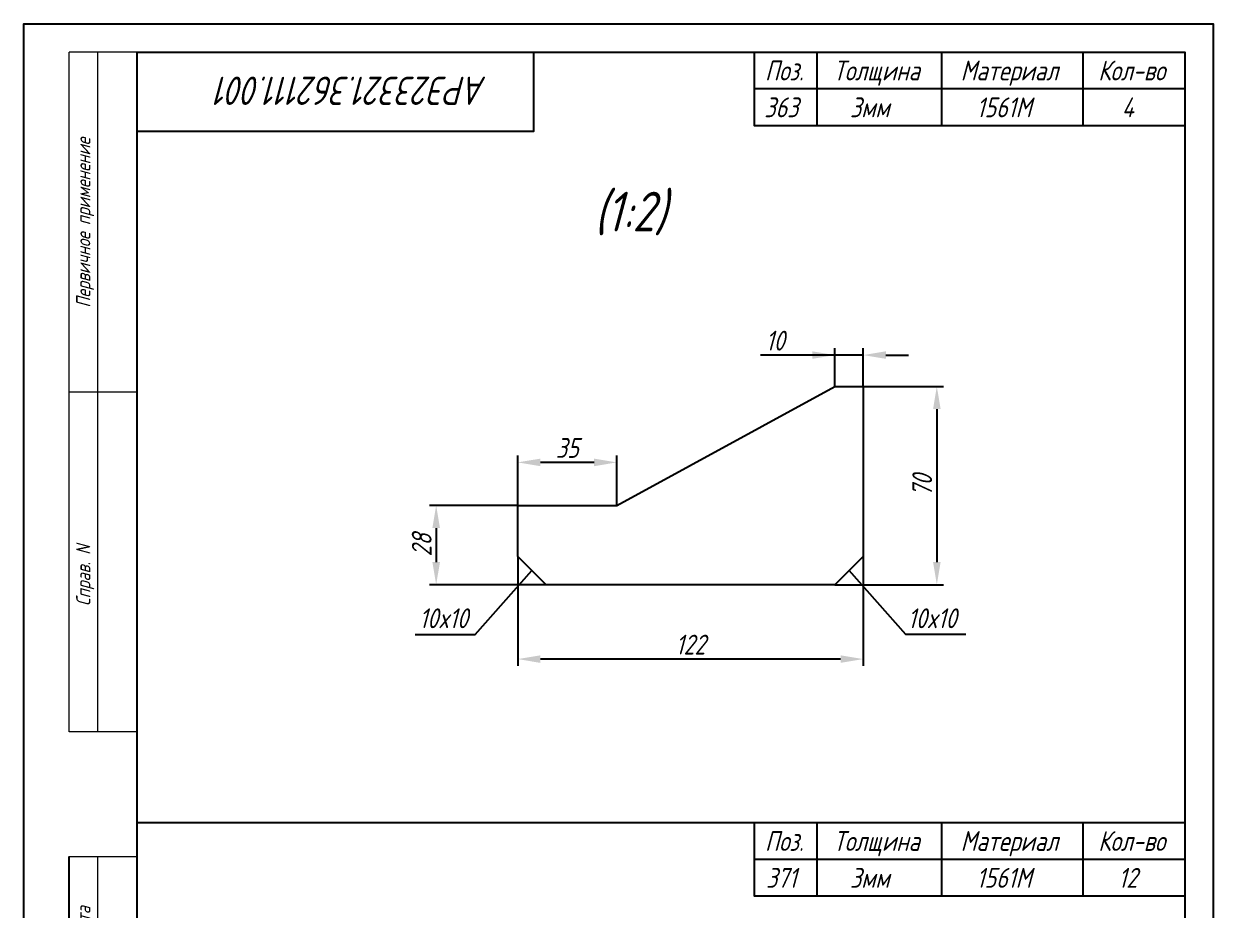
# Model space of a CAD drawing. Header units: millimetres. Extents: x -37166 to -34073, y -441 to 2979.
# Drawn here: x -34747 to -34537, y 393.9 to 550.4 of the extents above; entities that cross this region are included whole.
import ezdxf
from ezdxf.enums import TextEntityAlignment as Align

# ---------------------------------------------------------------- set-up
doc = ezdxf.new("R2010")
doc.units = ezdxf.units.MM
doc.header["$PDSIZE"] = -1
doc.linetypes.add('K5LT_BASIC', pattern=[0])
doc.linetypes.add('SLD-Сплошная', pattern=[0])
for name, color, linetype in [('Frame', 6, 'Continuous'), ('ОСНОВНАЯ_НАДПИСЬ', 7, 'SLD-Сплошная'), ('ЧЕРТЕЖ', 7, 'Continuous')]:
    doc.layers.add(name, color=color, linetype=linetype)
doc.styles.add('SLDTEXTSTYLE0', font='ГОСТ тип А наклонный.ttf')
doc.styles.get("Standard").update_dxf_attribs({"font": 'ГОСТ тип А наклонный.ttf'})
doc.styles.add('ГОСТ', font='ГОСТ тип А.ttf', dxfattribs={"oblique": 15})
doc.dimstyles.new('dim1', dxfattribs={"dimtxt": 3.5, "dimasz": 4, "dimexe": 1.2, "dimexo": 0, "dimgap": 0.8, "dimtad": 1, "dimdec": 0, "dimdsep": 46, "dimtxsty": 'Standard', "dimcen": 5, "dimadec": 0, "dimazin": 0, "dimtfac": 1, "dimtdec": 0, "dimtmove": 0, "dimatfit": 3, "dimfxl": 0, "dimtolj": 1, "dimtzin": 0, "dimarcsym": 0})

# ---------------------------------------------------------------- blocks, each defined once
blk = doc.blocks.new('stamp-side-22600')
at = {"layer": 'Frame'}
blk.add_line((-12, 0), (-12, 145), dxfattribs=at)
at = {"layer": 'Frame', "lineweight": 13}
for p, q in [((-12, 145), (0, 145)), ((-12, 110), (0, 110)), ((0, 85), (-12, 85)), ((-12, 60), (0, 60)), ((0, 25), (-12, 25)), ((0, 0), (-12, 0))]:
    blk.add_line(p, q, dxfattribs=at)
at = {"layer": 'Frame', "color": 7, "lineweight": 13}
blk.add_line((-7, 145), (-7, 0), dxfattribs=at)
at = {"color": 7, "lineweight": 13, "style": 'ГОСТ', "oblique": 15}
for s, p in [('Подпись и дата', (-8.25, 115.55)), ('Инв. N дубл.', (-8.25, 88.76)), ('Взамен инв. N', (-8.25, 61.42)), ('Подпись и дата', (-8.25, 30.25)), ('Инв. N подл.', (-8.25, 2.97))]:
    blk.add_text(s, height=2.5, rotation=90, dxfattribs=at).set_placement(p)
blk = doc.blocks.new('stamp-side-w22600')
at = {"layer": 'Frame', "lineweight": 13}
for p, q in [((0, 287), (-12, 287)), ((-12, 167), (-12, 287)), ((0, 227), (-12, 227)), ((0, 167), (-12, 167))]:
    blk.add_line(p, q, dxfattribs=at)
at = {"layer": 'Frame', "color": 7, "lineweight": 13}
blk.add_line((-7, 287), (-7, 167), dxfattribs=at)
blk.add_blockref('stamp-side-22600', (0, 0))
at = {"color": 7, "lineweight": 13, "style": 'ГОСТ', "oblique": 15}
for s, p in [('Первичное применение', (-8.25, 241.89)), ('Справ. N', (-8.25, 189.23))]:
    blk.add_text(s, height=2.5, rotation=90, dxfattribs=at).set_placement(p)
blk = doc.blocks.new('A4-vert-gost-02-Neptun')
at = {"layer": 'Frame', "color": 7}
blk.add_lwpolyline([(0, 0), (0, 297), (210, 297), (210, 0)], close=True, dxfattribs=at)
at = {"layer": 'Frame'}
blk.add_lwpolyline([(20, 5), (20, 292), (205, 292), (205, 5)], close=True, dxfattribs=at)
blk.add_lwpolyline([(90, 292), (90, 278), (20, 278)], dxfattribs=at)
blk.add_blockref('stamp-side-w22600', (20, 5))
at = {"layer": 'ОСНОВНАЯ_НАДПИСЬ', "lineweight": 13, "style": 'SLDTEXTSTYLE0', "oblique": 7.5}
blk.add_attdef('PAGE', text='', height=3.5, dxfattribs=at).set_placement((199.52, 7.97), align=Align.CENTER)
at = {"layer": 'ЧЕРТЕЖ', "style": 'ГОСТ', "oblique": 15}
blk.add_attdef('НОМЕР ЧЕРТЕЖА', text='', height=5, rotation=180, dxfattribs=at).set_placement((58.02, 285.18), align=Align.MIDDLE_CENTER)
blk.add_attdef('Номер чертежа', text='', height=7, dxfattribs=at).set_placement((141.15, 13.28), align=Align.MIDDLE_CENTER)
blk = doc.blocks.new('D23')
at = {"color": 0, "lineweight": -2}
for p, q in [((-34659.79, 456.34), (-34659.79, 437.01)), ((-34598.79, 456.34), (-34598.79, 437.01)), ((-34602.79, 438.21), (-34655.79, 438.21))]:
    blk.add_line(p, q, dxfattribs=at)
at = {"color": 0}
for points in [[(-34655.79, 438.87), (-34655.79, 437.54), (-34659.79, 438.21)], [(-34602.79, 437.54), (-34602.79, 438.87), (-34598.79, 438.21)]]:
    blk.add_solid(points, dxfattribs=at)
at = {"layer": 'Defpoints', "color": 0}
for p in [(-34659.79, 456.34), (-34598.79, 456.34), (-34659.79, 438.21)]:
    blk.add_point(p, dxfattribs=at)
at = {"color": 0, "insert": (-34629.29, 440.76), "char_height": 3.5, "attachment_point": 5}
blk.add_mtext('\\A1;122', dxfattribs=at)
blk = doc.blocks.new('D24')
at = {"color": 0, "lineweight": -2}
for p, q in [((-34598.79, 486.34), (-34584.59, 486.34)), ((-34585.79, 482.34), (-34585.79, 455.34)), ((-34603.79, 451.34), (-34584.59, 451.34))]:
    blk.add_line(p, q, dxfattribs=at)
at = {"color": 0}
for points in [[(-34585.12, 482.34), (-34586.45, 482.34), (-34585.79, 486.34)], [(-34586.45, 455.34), (-34585.12, 455.34), (-34585.79, 451.34)]]:
    blk.add_solid(points, dxfattribs=at)
at = {"layer": 'Defpoints', "color": 0}
for p in [(-34598.79, 486.34), (-34603.79, 451.34), (-34585.79, 451.34)]:
    blk.add_point(p, dxfattribs=at)
at = {"color": 0, "insert": (-34588.36, 468.84), "char_height": 3.5, "attachment_point": 5, "rotation": 90}
blk.add_mtext('\\A1;70', dxfattribs=at)
blk = doc.blocks.new('D25')
at = {"color": 0, "lineweight": -2}
for p, q in [((-34659.79, 465.34), (-34675.38, 465.34)), ((-34674.18, 461.34), (-34674.18, 455.34)), ((-34654.79, 451.34), (-34675.38, 451.34))]:
    blk.add_line(p, q, dxfattribs=at)
at = {"color": 0}
for points in [[(-34673.51, 461.34), (-34674.85, 461.34), (-34674.18, 465.34)], [(-34674.85, 455.34), (-34673.51, 455.34), (-34674.18, 451.34)]]:
    blk.add_solid(points, dxfattribs=at)
at = {"layer": 'Defpoints', "color": 0}
for p in [(-34659.79, 465.34), (-34674.18, 451.34), (-34654.79, 451.34)]:
    blk.add_point(p, dxfattribs=at)
at = {"color": 0, "insert": (-34676.73, 458.34), "char_height": 3.5, "attachment_point": 5, "rotation": 90}
blk.add_mtext('\\A1;28', dxfattribs=at)
blk = doc.blocks.new('D26')
at = {"color": 0, "lineweight": -2}
for p, q in [((-34659.79, 465.34), (-34659.79, 474.13)), ((-34646.29, 472.93), (-34655.79, 472.93)), ((-34642.29, 465.34), (-34642.29, 474.13))]:
    blk.add_line(p, q, dxfattribs=at)
at = {"color": 0}
for points in [[(-34655.79, 473.59), (-34655.79, 472.26), (-34659.79, 472.93)], [(-34646.29, 472.26), (-34646.29, 473.59), (-34642.29, 472.93)]]:
    blk.add_solid(points, dxfattribs=at)
at = {"layer": 'Defpoints', "color": 0}
for p in [(-34659.79, 472.93), (-34659.79, 465.34), (-34642.29, 465.34)]:
    blk.add_point(p, dxfattribs=at)
at = {"color": 0, "insert": (-34651.04, 475.48), "char_height": 3.5, "attachment_point": 5}
blk.add_mtext('\\A1;35', dxfattribs=at)
blk = doc.blocks.new('D27')
at = {"color": 0, "lineweight": -2}
for p, q in [((-34603.79, 491.87), (-34616.91, 491.87)), ((-34607.79, 491.87), (-34611.79, 491.87)), ((-34603.79, 486.34), (-34603.79, 493.07)), ((-34598.79, 491.87), (-34603.79, 491.87)), ((-34598.79, 486.34), (-34598.79, 493.07)), ((-34594.79, 491.87), (-34590.79, 491.87))]:
    blk.add_line(p, q, dxfattribs=at)
at = {"color": 0}
for points in [[(-34607.79, 491.21), (-34607.79, 492.54), (-34603.79, 491.87)], [(-34594.79, 492.54), (-34594.79, 491.21), (-34598.79, 491.87)]]:
    blk.add_solid(points, dxfattribs=at)
at = {"layer": 'Defpoints', "color": 0}
for p in [(-34603.79, 491.87), (-34603.79, 486.34), (-34598.79, 486.34)]:
    blk.add_point(p, dxfattribs=at)
at = {"color": 0, "insert": (-34614.35, 494.42), "char_height": 3.5, "attachment_point": 5}
blk.add_mtext('\\A1;10', dxfattribs=at)

msp = doc.modelspace()

# ---------------------------------------------------------------- linework, layer by layer
at = {"color": 6, "ltscale": 0.05}
for p, q in [((-34606.991, 545.351), (-34606.991, 532.351)), ((-34584.991, 545.351), (-34584.991, 532.351)), ((-34559.991, 545.351), (-34559.991, 532.351)), ((-34541.991, 538.851), (-34617.991, 538.851)), ((-34606.991, 409.343), (-34606.991, 396.343)), ((-34584.991, 409.343), (-34584.991, 396.343)), ((-34559.991, 409.343), (-34559.991, 396.343)), ((-34541.991, 402.843), (-34617.991, 402.843))]:
    msp.add_line(p, q, dxfattribs=at)
at = {"color": 2, "linetype": 'K5LT_BASIC'}
for p, q in [((-34642.287, 465.342), (-34603.787, 486.342)), ((-34603.787, 486.342), (-34598.787, 486.342)), ((-34598.787, 486.342), (-34598.787, 456.342)), ((-34659.787, 456.342), (-34659.787, 465.342)), ((-34659.787, 465.342), (-34642.287, 465.342)), ((-34654.787, 451.342), (-34659.787, 456.342)), ((-34598.787, 456.342), (-34603.787, 451.342)), ((-34603.787, 451.342), (-34654.787, 451.342))]:
    msp.add_line(p, q, dxfattribs=at)
at = {"color": 6}
msp.add_line((-34726.991, 409.343), (-34541.991, 409.343), dxfattribs=at)
at = {"color": 6, "ltscale": 0.05}
for points in [[(-34617.991, 545.351), (-34541.991, 545.351), (-34541.991, 532.351), (-34617.991, 532.351)], [(-34617.991, 409.343), (-34541.991, 409.343), (-34541.991, 396.343), (-34617.991, 396.343)]]:
    msp.add_lwpolyline(points, close=True, dxfattribs=at)
at = {"color": 7}
for points in [[(-34677.903, 442.544), (-34667.297, 442.544), (-34657.287, 453.842)], [(-34580.671, 442.544), (-34591.277, 442.544), (-34601.287, 453.842)]]:
    msp.add_lwpolyline(points, dxfattribs=at)

# ---------------------------------------------------------------- block references
at = {"color": 2, "lineweight": 100, "ltscale": 0.4}
ref = msp.add_blockref('A4-vert-gost-02-Neptun', (-34746.989, 253.351), dxfattribs=at)
ref.add_attrib('НОМЕР ЧЕРТЕЖА', 'АРЭ23321.362111.001', dxfattribs={"layer": 'ЧЕРТЕЖ', "height": 5, "rotation": 180, "style": 'ГОСТ', "oblique": 15}).set_placement((-34688.967, 538.531), align=Align.MIDDLE_CENTER)

# ---------------------------------------------------------------- texts
at = {"color": 7, "style": 'ГОСТ', "oblique": 15}
for p in [(-34672.884, 443.661), (-34586.628, 443.661)]:
    msp.add_text('10x10', height=3.5, dxfattribs=at).set_placement(p, align=Align.CENTER)
at = {"color": 7, "char_height": 3.5, "attachment_point": 2, "style": 'ГОСТ'}
for s, insert in [('{\\A1;Поз.}', (-34612.727, 543.851)), ('{\\A1;Толщина}', (-34596.425, 543.851)), ('{\\A1;Материал}', (-34572.975, 543.851)), ('{\\A1;Кол-во}', (-34551.39, 543.851)), ('363', (-34613.252, 537.351)), ('{\\A1;3мм}', (-34597.642, 537.351)), ('{\\A1;1561М}', (-34573.953, 537.351)), ('{\\A1;4}', (-34552.082, 537.351)), ('{\\A1;Поз.}', (-34612.727, 407.843)), ('{\\A1;Толщина}', (-34596.425, 407.843)), ('{\\A1;Материал}', (-34572.975, 407.843)), ('{\\A1;Кол-во}', (-34551.39, 407.843)), ('371', (-34613.252, 401.343)), ('{\\A1;3мм}', (-34597.642, 401.343)), ('{\\A1;1561М}', (-34573.953, 401.343)), ('{\\A1;12}', (-34552.082, 401.343))]:
    msp.add_mtext(s, dxfattribs=dict(at, insert=insert))

# ---------------------------------------------------------------- dimensions: what is measured, and where the dimension line sits
for base, p1, p2, picture, middle in [((-34603.787, 491.873), (-34598.787, 486.342), (-34603.787, 486.342), 'D27', (-34614.347, 491.873)), ((-34659.787, 472.927), (-34642.287, 465.342), (-34659.787, 465.342), 'D26', (-34651.037, 472.927)), ((-34659.787, 438.207), (-34598.787, 456.342), (-34659.787, 456.342), 'D23', (-34629.287, 438.207))]:
    dim = msp.add_linear_dim(base=base, p1=p1, p2=p2, dimstyle='dim1', override={"dimlfac": 2, "dimsah": 1})
    dim.commit()
    dim.dimension.update_dxf_attribs({"geometry": picture, "text_midpoint": middle, "dimtype": 160})
for base, p1, p2, picture, middle in [((-34585.787, 451.342), (-34598.787, 486.342), (-34603.787, 451.342), 'D24', (-34585.787, 468.842)), ((-34674.181, 451.342), (-34659.787, 465.342), (-34654.787, 451.342), 'D25', (-34674.181, 458.342))]:
    dim = msp.add_linear_dim(base=base, p1=p1, p2=p2, angle=90, dimstyle='dim1', override={"dimlfac": 2, "dimsah": 1})
    dim.commit()
    dim.dimension.update_dxf_attribs({"geometry": picture, "text_midpoint": middle, "dimtype": 160})

# ---------------------------------------------------------------- next in the draw order: texts
at = {"color": 7, "insert": (-34646.296, 513.01), "char_height": 7, "attachment_point": 7, "style": 'ГОСТ', "bg_fill": 2}
msp.add_mtext('{\\A1;(1:2)}', dxfattribs=at)

doc.saveas('drawing.dxf')
